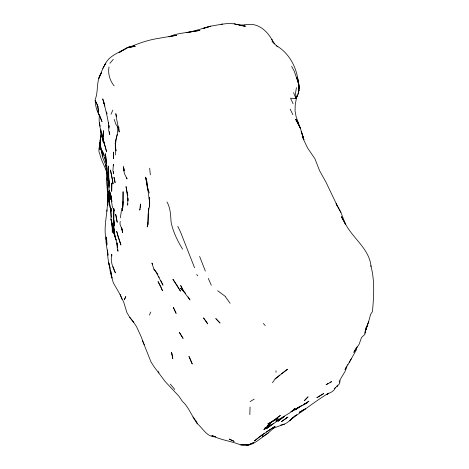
<?xml version="1.0" encoding="UTF-8"?>
<svg xmlns="http://www.w3.org/2000/svg" width="469" height="469" viewBox="0 0 469 469"><rect width="100%" height="100%" fill="white"/><g stroke="black" fill="none" stroke-linecap="round" stroke-linejoin="round"><path stroke-width="0.7" d="M112.326 230.519L112.314 232.489L112.138 224.51M123.001 201.799L123.089 191.674L122.966 204.537L122.245 210.915L123.001 201.799L122.919 207.427M109.013 197.42L108.972 201.518L108.392 195.808L110.244 207.978L109.623 203.704M276.007 372.345L276.024 370.803M107.161 177.03C106.768 184.077 106.868 191.188 108.761 198.047L108.392 195.808L109.512 202.989M249.83 414.637L250.059 406.998M127.158 192.501L127.779 195.825L126.026 186.527L127.867 198.651L127.662 205.193L127.797 203.945M108.327 171.238L108.228 173.993L108.228 170.698L108.515 172.821L107.02 167.685L105.443 153.685L106.316 162.368L104.962 157.267L106.686 162.69M95.23 99.211C95.008 105.273 96.854 111.487 100.114 116.611L98.619 113.967L102.037 121.641L100.354 117.238M100.184 141.527L101.081 135.647M100.313 138.748L99.85 149.505L100.155 142.224C99.938 146.346 97.511 150.115 99.856 154.195C101.322 161.242 105.648 167.234 107.143 174.245M103.438 136.919L103.432 130.634L103.221 139.985L106.633 151.868L105.431 147.342M140.266 207.521L140.466 203.956L139.809 210.147L140.038 208.834M147.958 223.76L147.876 225.032L148.057 214.931L148.896 207.831L148.567 212.07M120.199 221.368L119.988 224.147L122.057 229.704L121.506 227.184M148.456 213.483L148.081 221.86M115.614 154.905L115.62 144.857M115.831 142.189C115.749 137.083 118.651 132.235 117.479 127.117M114.178 222.933L113.815 226.357L114.6 231.973L114.395 229.136L114.688 230.496M99.492 115.157C98.308 121.817 100.307 128.412 101.673 134.873L100.823 129.837M107.038 209.895C105.941 219.797 103.919 229.951 106.088 239.835M100.905 137.798L101.07 136.415M109.007 66.979C107.776 73.703 109.846 80.621 114.137 85.88M120.369 217.909L121.694 208.218M106.838 211.372L107.952 200.058L107.776 205.234L108.087 192.859M296.42 87.644L295.529 93.143L296.273 98.871L295.194 105.138L295.071 111.206L296.191 116.986L300.348 128.154L303.93 139.68L301.151 131.373L303.59 138.126M123.681 166.231L123.476 167.41L124.344 173.436L127.052 178.988L126.7 177.774M101.099 135.723C99.059 142.054 100.384 148.72 102.523 154.823M366.043 327.303L364.829 334.456L361.552 337.434L359.131 344.223L353.814 352.354L356.164 347.992M357.02 346.779L356.247 350.067L347.922 364.835M291.642 66.317L294.292 71.288L298.782 84.32L298.806 90.933L299.075 88.184L298.524 82.62L297.311 77.285C299.204 84.039 300.201 91.654 296.308 97.951M297.979 94.234L298.988 90.189M100.53 139.217L100.19 140.559L100.747 136.907L100.747 129.755M368.663 321.64L365.134 331.847L368.663 321.64L370.574 314.423L372.468 311.563C373.775 296.332 374.954 280.591 370.809 265.683M95.512 98.783C98.484 90.283 96.075 80.088 101.538 72.531M296.988 96.561L297.463 95.008L296.578 96.972M364.829 333.219L367.678 323.903M117.52 134.281C115.632 139.61 114.389 145.384 116.042 150.959L115.737 148.233M149.429 315.139L150.707 312.049M102.863 68.445L105.736 63.186L102.863 68.445L98.848 78.341L101.55 72.601M110.965 114.284L112.853 110.08M104.992 64.564C109.265 55.014 119.97 52.505 128.055 47.316L135.154 46.419L128.055 47.316L121.043 51.092L119.067 52.686M339.65 381.959L340.26 380.81M335.534 387.359L334.133 389.886L331.982 391.785L326.612 394.493L328.658 393.163C317.073 399.981 306.656 408.429 295.529 415.962C290.839 419.122 286.864 424.556 280.855 425.014M337.703 385.131L336.971 386.362L334.467 388.543M349.083 362.467L349.956 361.019M350.249 360.532L351.445 358.562M346.439 367.186L344.991 369.513L347.664 364.477L345.237 371.085L339.427 380.916M337.662 385.278L336.971 386.362L338.999 384.34L339.925 382.722L339.093 381.743M272.454 382.757L275.098 378.97L279.817 375.059M109.887 63.338L113.287 59.334M293.53 417.029L289.824 420.382L296.754 414.678M262.792 436.797L268.239 432.987L274.16 427.664L272.911 428.349L284.267 424.158L282.895 424.392M279.02 416.372L273.667 420.716L267.805 423.935L278.088 418.295L272.266 421.397L267.131 426.245L272.348 421.402L280.38 415.405L279.477 416.05M275.098 378.97L287.491 369.244L281.418 373.781M294.057 416.554L295.142 415.733M278.017 419.573L275.895 421.168L289.906 412.779L295.107 408.493L293.6 409.361M273.527 423.378L267.101 428.232L269.13 426.585L263.795 429.616L269.493 426.497L278.926 419.849M262.617 434.435L254.298 441.018L260.512 436.147L275.133 426.257L266.339 431.967M327.989 383.425L326.061 384.797L331.671 381.666L330.065 382.212M142.453 340.465L150.965 361.851L154.172 366.916L165.352 381.754L178.795 396.071L182.347 401.282C189.066 407.543 191.956 416.525 197.285 423.7C203.171 428.484 206.665 437.085 215.517 436.832L211.824 435.461C220.922 440.239 231.364 440.995 240.744 445.011C251.912 447.989 259.738 438.363 268.239 432.987M300.377 406.26L295.171 409.894L301.848 405.286M303.097 404.683L307.471 402.578L303.513 404.87L308.854 401.224L303.513 404.87L291.003 411.852L300.049 406.383M119.853 52.282L121.623 51.08M263.103 434.106L264.58 433.122M250.129 401.616L254.18 399.107M122.204 50.74L128.055 47.316L134.556 45.815L130.435 47.181M129.667 47.187C138.713 43.236 148.157 40.012 157.93 38.464L176.684 35.239L168.863 36.846L174.714 34.636L180.952 33.352L199.941 30.403L186.422 32.648L193.562 31.235L192.495 31.405L210.692 26.176L222.552 24.101M263.033 436.41L262.505 435.554L263.033 436.41L263.725 436.147M221.04 24.294L228.385 23.45L233.99 23.808L245.369 26.399L234.166 23.831M239.483 24.98L245.064 24.98L244.73 25.004C256.69 21.838 266.621 29.993 272.067 39.924M276.212 45.552C289.508 53.214 297.229 68.204 298.325 83.242M217.669 290.71L225.179 296.302M185.689 293.318L180.547 288.347L183.895 291.788L189.98 299.943L188.092 296.877M277.566 46.859L272.049 41.184L274.629 43.992L272.043 39.742M263.396 323.51L265.231 325.527M174.79 389.493L170.3 384.111M105.994 237.871L106.041 242.42L107.934 255.2L107.565 249.965L107.893 257.71L108.72 262.81L110.52 273.069L113.369 282.942L118.933 292.474L123.734 302.177L126.9 312.542L129.772 317.349L133.43 321.886L136.549 326.717L141.239 336.906L143.156 342.2M152.618 264.223L151.886 263.003L153.867 269.089L157.983 274.312M196.687 274.5L197.754 275.854M153.867 269.089L155.661 271.369L163.013 285.222L160.844 280.691M129.772 317.349L133.612 322.438L133.436 322.062M193.023 416.947L196.775 421.994L197.285 423.7M98.062 106.533L95.184 100.425L97.646 105.701L98.402 109.195L98.25 112.425L97.646 105.701M225.261 296.525L230.109 303.279M117.842 127.152L115.937 124.414L114.166 119.384M176.467 284.536L172.903 279.254L180.448 291.167L176.866 285.123M179.604 332.756L183.109 338.43L179.31 332.404M182.605 249.168C177.517 240.82 173.102 231.962 171.115 222.324C170.605 215.394 170.564 208.084 166.946 201.922M340.904 212.393L336.121 203.734L340.904 212.393L345.594 224.522M161.037 287.139L158.047 281.558L162.485 290.686L161.277 287.732M158.545 276.223L159.214 277.496M345.202 223.942L341.344 216.608L344.774 222.582C352.207 238.141 369.39 248.388 371.067 266.556M102.131 155.538L102.787 156.793M290.176 109.101L292.873 114.694M337.563 206.372L326.008 182.236L319.571 170.675L314.939 158.78L307.529 147.893L302.177 136.59M177.81 226.322L180.624 232.278L194.588 267.805M271.762 39.484L271.991 39.976M293.143 103.801L290.516 98.185L296.039 98.666L293.565 92.616M104.476 155.597L102.236 150.631L106.322 163.646L106.058 160.914M208.277 278.404L211.314 285.222M143.438 342.851L144.288 344.803M199.63 256.461L205.358 271.117M114.137 210.927L112.29 206.436L110.256 192.706M120.164 294.35L122.046 299.316M114.184 210.968L113.527 209.162C114.823 217.915 110.772 227.066 115.087 235.432M111.927 201.219L111.059 198.569L111.845 201.863M158.458 371.495L158.927 372.937M106.539 111.985L107.131 113.856M296.625 77.479L298.812 84.449L299.075 88.184L298.542 84.655M124.092 169.373L123.476 167.41L124.033 170.986L123.828 168.271M149.265 192.947L147.307 186.556L146.703 180.987L149.365 200.439L149.675 207.28L149.224 197.707M110.989 196.071L111.376 197.836L108.984 189.593L108.626 166.008L108.573 180.717L109.289 186.058M114.119 231.416L112.847 226.762L114.629 233.41L113.545 229.452L113.973 232.184L113.885 230.795M105.255 146.691L102.793 138.22L104.188 143.379L104.024 141.943M104.851 106.064L102.729 98.859L104.37 104.247L103.907 102.77C105.777 110.825 108.063 118.71 108.896 126.982L108.767 125.176L108.785 130.945L109.764 134.556L109.459 131.672M110.414 269.317L108.72 262.81L109.928 267.4M114.635 179.733L113.949 177.165L115.075 182.758L114.805 180.372M99.346 122.767L100.214 126.243M116.5 116.382L115.808 113.604C116.459 119.888 118.264 125.88 119.144 132.1L118.774 126.771M102.512 136.456L101.709 133.014L103.151 141.749L102.6 137.153M147.764 190.262L145.671 177.212L146.504 180.829M145.671 177.212L146.48 180.77M110.315 193.087L110.86 195.479M112.349 225.753L111.012 219.152L111.065 208.183L111.364 211.015M110.332 193.158L111.376 197.836M112.343 225.612L111.012 219.152L112.648 229.781L116.048 240.034L113.627 232.014M113.058 266.609L115.409 272.882C112.425 267.078 110.279 260.694 111.733 254.151L111.88 255.998M121.5 227.266L122.579 232.63L121.834 228.673M110.901 211.648L110.362 208.822L111.358 217.27M114.184 210.393L113.856 208.629L113.815 226.357L113.955 220.512L114.213 225.542M115.597 145.132L115.227 142.986L115.515 146.187M110.983 196.177L111.346 198.27M111.587 199.659L111.827 201.054M105.842 164.701L106.176 166.741M106.399 168.107L106.674 169.948M117.467 247.057C117.227 240.908 113.686 235.391 114.395 229.136M117.737 249.139L118.006 251.22L117.297 248.658L116.928 242.901L117.514 247.603M109.23 190.326L109.599 193.392M108.45 122.268L108.609 123.722M108.767 125.176L109.078 128.06M106.926 171.789L107.114 173.647M149.67 168.178L150.338 174.855M109.072 183.619L108.228 170.698L109.037 183.42M109.031 183.332L108.368 176.18L109.054 187.594M107.331 180.618L105.859 165.422L106.504 166.905L102.617 157.297L99.973 142.295L100.876 149.101L100.237 143.45M117.314 244.032L117.502 246.858M109.183 196.054L109.259 197.273C107.196 189.036 106.44 180.6 107.436 172.035L107.63 176.303M112.173 223.906L112.32 226.574M149.224 197.66L149.365 200.439M127.867 198.651L127.949 200.703L127.855 197.912M107.184 178.531L107.231 180.536M113.381 165.815L113.357 164.367L112.941 170.399L113.51 173.794L113.475 171.619M111.81 183.227L111.692 191.293L111.81 183.227M108.087 194.272L107.8 202.397L108.087 194.272M111.558 275.825L112.003 278.07L110.655 270.613L111.558 275.825M125.798 296.643L124.303 299.761L125.798 296.643M147.964 222.57L147.231 226.826L147.964 222.57M306.251 398.703L304.322 400.737L308.074 396.803L306.251 398.703M283.006 417.322L277.906 421.355L284.355 416.472L283.006 417.322M286.6 417.92L281.488 421.637L287.954 417.093L286.6 417.92M322.039 394.452L316.827 397.747L323.745 393.573L322.039 394.452M305.366 408.868L299.281 412.263L305.366 408.868M270.414 424.838L264.762 428.191L270.414 424.838M253.6 442.66L246.735 445.55L253.6 442.66M208.951 26.68L203.141 28.433L210.692 26.176L208.951 26.68M248.922 444.536L240.937 444.688L248.922 444.536M234.06 441.317L229.288 439.101L234.06 441.317M219.996 322.994L215.869 318.65L219.996 322.994M295.851 119.519L298.061 122.608L295.851 119.519L300.348 128.154L295.851 119.519M206.442 322.01L203.517 317.882L207.755 323.897L206.442 322.01M173.319 307.359L176.08 313.28L173.319 307.359M182.664 289.361L180.641 285.486L183.895 291.788L182.664 289.361M189.781 358.046L188.913 356.393L192.249 364.02L189.781 358.046M120.041 242.156L116.687 231.334L118.077 236.915L120.914 245.006L120.041 242.156M171.947 354.025L171.484 352.237L172.809 358.633L171.947 354.025M117.197 222.183L115.702 214.409L117.197 222.183M110.139 199.454L108.714 191.246L110.139 199.454M112.261 178.683L110.473 169.966L113.082 183.936L112.261 178.683M106.873 244.871L106.557 237.085L106.873 244.871M113.445 158.469L113.369 152.208L113.445 158.469"/></g></svg>
